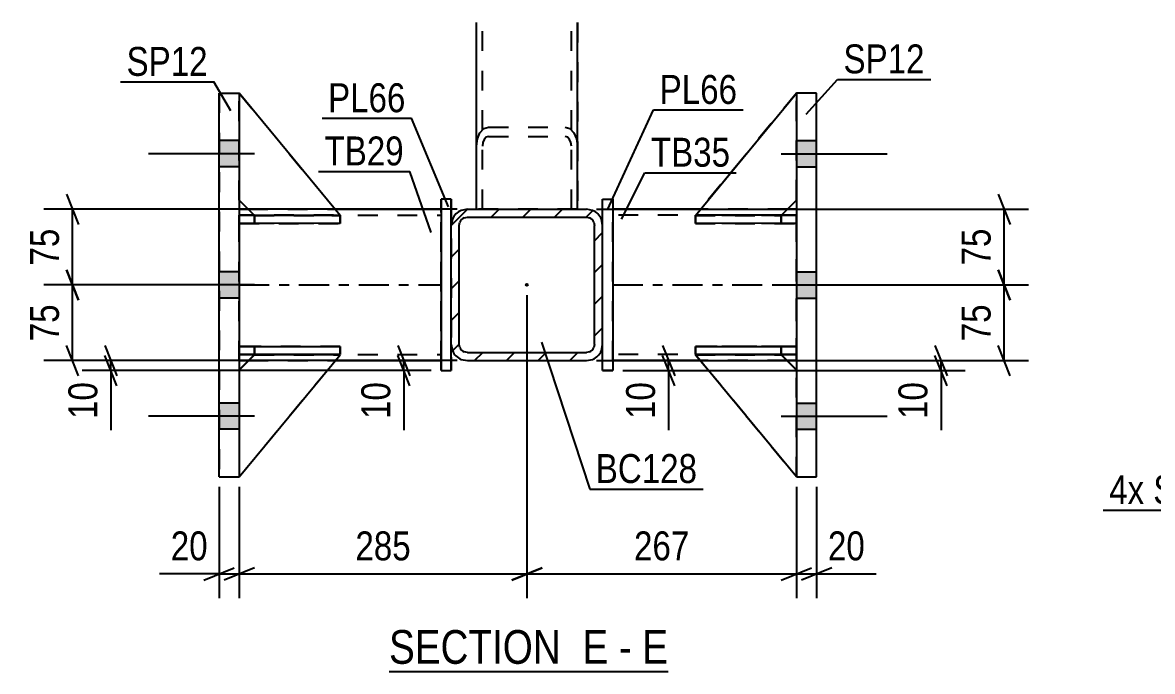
# Model space of a CAD drawing. Header units: millimetres. Extents: x 0 to 841, y 0 to 594.
# Drawn here: x 161.8 to 273.7, y 122.1 to 186.4 of the extents above; entities that cross this region are included whole.
import ezdxf

# ---------------------------------------------------------------- set-up
doc = ezdxf.new("R2010")
doc.units = ezdxf.units.MM
doc.linetypes.add('DXK_LINE_DOT2', pattern=[3.9198, 1.9599, -1.9599])
doc.linetypes.add('DXK_LINE_DOT3', pattern=[5.9187, 2.979, -0.9799, 0.9799, -0.9799])
doc.styles.add('Arial Narrow', font='ARIALN.TTF', dxfattribs={"height": 0.2})

# ---------------------------------------------------------------- blocks, each defined once
blk = doc.blocks.new('Unknown-232924980-16 - 21865')
at = {"color": 6, "linetype": 'Continuous'}
blk.add_line((198.12, 122.09), (225.76, 122.09), dxfattribs=at)
at = {"color": 0, "linetype": 'Continuous'}
for points in [[(216.23, 122.84), (216.23, 126.34), (198.12, 126.34), (198.12, 122.84)], [(219.83, 122.84), (219.83, 126.34), (217.28, 126.34), (217.28, 122.84)], [(222.16, 122.84), (222.16, 126.34), (220.88, 126.34), (220.88, 122.84)], [(225.76, 122.84), (225.76, 126.34), (223.21, 126.34), (223.21, 122.84)]]:
    blk.add_wipeout(points, dxfattribs=at)
at = {"color": 7, "linetype": 'Continuous', "style": 'Arial Narrow'}
for s, p in [('SECTION ', (198.12, 122.84)), ('E', (217.28, 122.84)), ('E', (223.21, 122.84)), ('-', (220.88, 122.84))]:
    blk.add_text(s, height=3.34, dxfattribs=at).set_placement(p)
blk = doc.blocks.new('Part-232924980-21891 - 21865')
at = {"color": 2, "linetype": 'Continuous'}
for p, q in [((228.48, 153.46), (228.48, 153.46)), ((236.98, 153.46), (228.48, 153.46)), ((238.48, 141.37), (228.48, 153.46)), ((236.98, 153.46), (236.98, 153.46)), ((236.98, 153.46), (238.48, 151.96))]:
    blk.add_line(p, q, dxfattribs=at)
at = {"color": 7, "linetype": 'DXK_LINE_DOT2'}
for p, q in [((228.48, 153.46), (236.98, 153.46)), ((238.48, 141.37), (228.48, 153.46)), ((236.98, 153.46), (238.48, 151.96)), ((238.48, 151.96), (238.48, 141.37))]:
    blk.add_line(p, q, dxfattribs=at)
blk = doc.blocks.new('Part-232924980-21892 - 21865')
at = {"color": 7, "linetype": 'DXK_LINE_DOT2'}
for p, q in [((228.48, 153.46), (236.98, 153.46)), ((238.48, 141.37), (228.48, 153.46)), ((228.48, 153.46), (228.48, 153.46)), ((236.98, 153.46), (228.48, 153.46)), ((228.48, 153.46), (238.48, 141.37)), ((236.98, 153.46), (238.48, 151.96)), ((236.98, 153.46), (236.98, 153.46)), ((238.48, 151.96), (236.98, 153.46)), ((238.48, 151.96), (238.48, 141.37))]:
    blk.add_line(p, q, dxfattribs=at)
blk = doc.blocks.new('Part-232924980-21868 - 21865')
at = {"color": 7, "linetype": 'DXK_LINE_DOT2'}
for p, q in [((206.78, 167.87), (206.78, 186.35)), ((207.38, 167.87), (207.38, 186.35)), ((216.18, 167.87), (216.18, 186.35)), ((216.78, 186.35), (216.78, 167.87)), ((216.78, 167.87), (206.78, 167.87))]:
    blk.add_line(p, q, dxfattribs=at)
blk = doc.blocks.new('Part-232924980-21887 - 21865')
at = {"color": 2, "linetype": 'Continuous'}
for p, q in [((228.98, 167.87), (220.28, 167.87)), ((238.48, 167.87), (237.59, 167.87)), ((228.97, 152.87), (220.28, 152.87)), ((238.48, 152.87), (237.57, 152.87))]:
    blk.add_line(p, q, dxfattribs=at)
at = {"color": 7, "linetype": 'DXK_LINE_DOT2'}
for p, q in [((220.28, 152.87), (220.28, 167.87)), ((238.48, 167.27), (220.28, 167.27)), ((237.59, 167.87), (228.98, 167.87)), ((238.48, 167.87), (238.48, 167.87)), ((238.48, 167.87), (238.48, 167.87)), ((238.48, 167.87), (238.48, 152.87)), ((238.48, 152.87), (238.48, 167.87)), ((238.48, 153.47), (220.28, 153.47)), ((237.57, 152.87), (228.97, 152.87)), ((238.48, 152.87), (238.48, 152.87)), ((238.48, 152.87), (238.48, 152.87))]:
    blk.add_line(p, q, dxfattribs=at)
at = {"color": 7, "linetype": 'DXK_LINE_DOT3'}
blk.add_line((220.28, 160.37), (238.48, 160.37), dxfattribs=at)
blk = doc.blocks.new('Part-232924980-21871 - 21865')
at = {"color": 2, "linetype": 'Continuous'}
for p, q in [((206.78, 167.87), (206.78, 186.35)), ((216.78, 167.87), (216.78, 186.35))]:
    blk.add_line(p, q, dxfattribs=at)
at = {"color": 7, "linetype": 'DXK_LINE_DOT2'}
for p, q in [((207.38, 167.87), (207.38, 186.35)), ((216.18, 167.87), (216.18, 186.35)), ((207.13, 175.45), (207.52, 175.85)), ((207.52, 175.85), (207.98, 175.99)), ((207.98, 175.99), (215.58, 175.99)), ((215.58, 175.99), (216.04, 175.85)), ((216.04, 175.85), (216.43, 175.45)), ((206.78, 174.13), (206.87, 174.84)), ((206.87, 174.84), (207.13, 175.45)), ((207.55, 174.79), (207.42, 174.49)), ((207.75, 174.99), (207.55, 174.79)), ((207.98, 175.06), (207.75, 174.99)), ((207.98, 175.06), (215.58, 175.06)), ((215.81, 174.99), (215.58, 175.06)), ((216, 174.79), (215.81, 174.99)), ((216.13, 174.49), (216, 174.79)), ((216.43, 175.45), (216.69, 174.84)), ((216.69, 174.84), (216.78, 174.13)), ((207.42, 174.49), (207.38, 174.13)), ((216.18, 174.13), (216.13, 174.49)), ((206.78, 167.87), (216.78, 167.87))]:
    blk.add_line(p, q, dxfattribs=at)
blk = doc.blocks.new('Part-232924980-21888 - 21865')
at = {"color": 2, "linetype": 'Continuous'}
for p, q in [((183.28, 167.87), (184.17, 167.87)), ((192.77, 167.87), (203.28, 167.87)), ((183.28, 152.87), (184.19, 152.87)), ((192.79, 152.87), (203.28, 152.87))]:
    blk.add_line(p, q, dxfattribs=at)
at = {"color": 7, "linetype": 'DXK_LINE_DOT2'}
for p, q in [((183.28, 167.87), (183.28, 167.87)), ((183.28, 167.87), (183.28, 152.87)), ((183.28, 152.87), (183.28, 167.87)), ((183.28, 167.27), (183.28, 167.27)), ((183.28, 167.27), (203.28, 167.27)), ((184.17, 167.87), (192.77, 167.87)), ((203.28, 167.87), (203.28, 167.87)), ((203.28, 167.87), (203.28, 152.87)), ((203.28, 152.87), (203.28, 167.87)), ((183.28, 153.47), (183.28, 153.47)), ((183.28, 153.47), (203.28, 153.47)), ((183.28, 152.87), (183.28, 152.87)), ((184.19, 152.87), (192.79, 152.87)), ((203.28, 152.87), (203.28, 152.87)), ((203.28, 152.87), (203.28, 152.87))]:
    blk.add_line(p, q, dxfattribs=at)
at = {"color": 7, "linetype": 'DXK_LINE_DOT3'}
blk.add_line((183.28, 160.37), (203.28, 160.37), dxfattribs=at)
blk = doc.blocks.new('Part-232924980-21953 - 21865')
at = {"linetype": 'Continuous'}
h = blk.add_hatch(dxfattribs=at)
h.set_pattern_fill('', scale=0.7, style=0, pattern_type=0)
h.set_pattern_definition([(45, (205.8786, 167.8655), (-1.57154, 1.57154), [])])
h.paths.add_polyline_path([(217.68, 167.87), (205.88, 167.87), (205.27, 167.74), (204.75, 167.4), (204.4, 166.88), (204.28, 166.27), (204.28, 154.47), (204.4, 153.85), (204.75, 153.33), (205.27, 152.99), (205.88, 152.87), (217.68, 152.87), (218.29, 152.99), (218.81, 153.33), (219.16, 153.85), (219.28, 154.47), (219.28, 166.27), (219.16, 166.88), (218.81, 167.4), (218.29, 167.74)])
h.paths.add_polyline_path([(218.42, 166.57), (218.48, 166.27), (218.48, 154.47), (218.42, 154.16), (218.24, 153.9), (217.98, 153.73), (217.68, 153.67), (205.88, 153.67), (205.57, 153.73), (205.31, 153.9), (205.14, 154.16), (205.08, 154.47), (205.08, 166.27), (205.14, 166.57), (205.31, 166.83), (205.57, 167), (205.88, 167.07), (217.68, 167.07), (217.98, 167), (218.24, 166.83)])
blk.add_hatch(color=30, dxfattribs=at).paths.add_polyline_path([(211.78, 160.27, -1), (211.78, 160.47, -1)])
at = {"color": 2, "linetype": 'Continuous'}
for p, q in [((204.4, 166.88), (204.28, 166.27)), ((205.88, 167.87), (205.27, 167.74)), ((205.57, 167), (205.88, 167.07)), ((205.88, 167.87), (205.88, 167.87)), ((205.88, 167.87), (217.68, 167.87)), ((205.88, 167.07), (205.88, 167.07)), ((205.88, 167.07), (217.68, 167.07)), ((217.68, 167.87), (217.68, 167.87)), ((218.29, 167.74), (217.68, 167.87)), ((217.68, 167.07), (217.68, 167.07)), ((217.68, 167.07), (217.98, 167)), ((219.28, 166.27), (219.16, 166.88)), ((204.28, 166.27), (204.28, 166.27)), ((204.28, 154.47), (204.28, 166.27)), ((205.08, 166.27), (205.14, 166.57)), ((205.08, 166.27), (205.08, 166.27)), ((205.08, 154.47), (205.08, 166.27)), ((218.42, 166.57), (218.48, 166.27)), ((218.48, 166.27), (218.48, 166.27)), ((218.48, 154.47), (218.48, 166.27)), ((219.28, 166.27), (219.28, 166.27)), ((219.28, 154.47), (219.28, 166.27)), ((204.28, 154.47), (204.28, 154.47)), ((204.28, 154.47), (204.4, 153.85)), ((205.08, 154.47), (205.08, 154.47)), ((205.14, 154.16), (205.08, 154.47)), ((218.48, 154.47), (218.42, 154.16)), ((218.48, 154.47), (218.48, 154.47)), ((219.16, 153.85), (219.28, 154.47)), ((219.28, 154.47), (219.28, 154.47)), ((205.88, 153.67), (205.57, 153.73)), ((205.88, 153.67), (205.88, 153.67)), ((205.88, 153.67), (217.68, 153.67)), ((217.98, 153.73), (217.68, 153.67)), ((217.68, 153.67), (217.68, 153.67)), ((205.27, 152.99), (205.88, 152.87)), ((205.88, 152.87), (205.88, 152.87)), ((205.88, 152.87), (217.68, 152.87)), ((217.68, 152.87), (218.29, 152.99)), ((217.68, 152.87), (217.68, 152.87))]:
    blk.add_line(p, q, dxfattribs=at)
at = {"color": 7, "linetype": 'DXK_LINE_DOT3'}
blk.add_line((211.78, 160.37), (211.78, 160.37), dxfattribs=at)
at = {"color": 30, "linetype": 'DXK_LINE_DOT3'}
blk.add_line((211.78, 160.37), (211.78, 160.37), dxfattribs=at)
at = {"color": 30, "linetype": 'Continuous'}
blk.add_circle((211.78, 160.37), 0.1, dxfattribs=at)
at = {"color": 2, "linetype": 'Continuous'}
for centre, radius, start, end in [((205.88, 166.27), 1.6, 112.5, 157.5), ((205.88, 166.27), 0.8, 112.5, 157.5), ((217.68, 166.27), 0.8, 22.5, 67.5), ((217.68, 166.27), 1.6, 22.5, 67.5), ((205.88, 154.47), 1.6, 202.5, 247.5), ((205.88, 154.47), 0.8, 202.5, 247.5), ((217.68, 154.47), 0.8, 292.5, 337.5), ((217.68, 154.47), 1.6, 292.5, 337.5)]:
    blk.add_arc(centre, radius, start, end, dxfattribs=at)
blk = doc.blocks.new('Part-232924980-21889 - 21865')
at = {"color": 2, "linetype": 'Continuous'}
for p, q in [((203.28, 168.88), (203.28, 168.88)), ((204.28, 168.88), (203.28, 168.88)), ((203.28, 168.88), (203.28, 151.88)), ((204.28, 168.88), (204.28, 168.88)), ((204.28, 166.26), (204.28, 168.88)), ((204.28, 151.88), (204.28, 154.47)), ((203.28, 151.88), (203.28, 151.88)), ((203.28, 151.88), (204.28, 151.88)), ((204.28, 151.88), (204.28, 151.88))]:
    blk.add_line(p, q, dxfattribs=at)
at = {"color": 7, "linetype": 'DXK_LINE_DOT2'}
for p, q in [((203.28, 151.88), (203.28, 168.88)), ((204.28, 168.88), (204.28, 151.88)), ((204.28, 154.47), (204.28, 166.26))]:
    blk.add_line(p, q, dxfattribs=at)
blk = doc.blocks.new('Part-232924980-21890 - 21865')
at = {"color": 2, "linetype": 'Continuous'}
for p, q in [((219.28, 168.88), (220.28, 168.88)), ((219.28, 166.27), (219.28, 168.88)), ((220.28, 168.88), (220.28, 151.88)), ((219.28, 151.88), (219.28, 154.46)), ((219.28, 151.88), (220.28, 151.88))]:
    blk.add_line(p, q, dxfattribs=at)
at = {"color": 7, "linetype": 'DXK_LINE_DOT2'}
for p, q in [((219.28, 168.88), (220.28, 168.88)), ((219.28, 154.46), (219.28, 166.27)), ((220.28, 151.88), (219.28, 151.88))]:
    blk.add_line(p, q, dxfattribs=at)
blk = doc.blocks.new('Part-232924980-21893 - 21865')
at = {"color": 2, "linetype": 'Continuous'}
for p, q in [((228.48, 167.26), (238.48, 179.37)), ((238.48, 179.37), (238.48, 179.37)), ((236.99, 167.27), (238.48, 168.76)), ((229.3, 167.26), (228.48, 167.26)), ((228.48, 167.26), (228.48, 167.26))]:
    blk.add_line(p, q, dxfattribs=at)
at = {"color": 7, "linetype": 'DXK_LINE_DOT2'}
for p, q in [((228.48, 167.26), (238.48, 179.37)), ((238.48, 179.37), (238.48, 179.37)), ((238.48, 168.76), (238.48, 179.37)), ((236.98, 167.26), (238.48, 168.76)), ((236.98, 167.26), (228.48, 167.26)), ((236.98, 167.26), (229.3, 167.26)), ((236.98, 167.26), (236.99, 167.27)), ((236.98, 167.26), (236.98, 167.26))]:
    blk.add_line(p, q, dxfattribs=at)
blk = doc.blocks.new('Part-232924980-21894 - 21865')
at = {"color": 7, "linetype": 'DXK_LINE_DOT2'}
for p, q in [((238.48, 179.37), (228.48, 167.26)), ((228.48, 167.26), (238.48, 179.37)), ((238.48, 168.76), (238.48, 179.37)), ((236.98, 167.26), (238.48, 168.76)), ((236.98, 167.26), (238.48, 168.76)), ((228.48, 167.26), (236.98, 167.26)), ((228.48, 167.26), (228.48, 167.26)), ((236.98, 167.26), (228.48, 167.26)), ((236.98, 167.26), (236.98, 167.26))]:
    blk.add_line(p, q, dxfattribs=at)
blk = doc.blocks.new('Part-232924980-21895 - 21865')
at = {"color": 2, "linetype": 'Continuous'}
for p, q in [((228.48, 154.28), (238.48, 154.27)), ((228.48, 154.28), (228.48, 153.48)), ((238.48, 153.47), (228.48, 153.48)), ((238.48, 154.27), (238.48, 154.28)), ((238.48, 154.27), (238.48, 153.47)), ((238.48, 153.47), (238.48, 153.48))]:
    blk.add_line(p, q, dxfattribs=at)
at = {"color": 7, "linetype": 'DXK_LINE_DOT2'}
for p, q in [((236.98, 154.28), (228.48, 154.28)), ((228.48, 153.48), (236.98, 153.48)), ((238.48, 154.28), (236.98, 154.28)), ((236.98, 154.28), (236.98, 153.48)), ((236.98, 153.48), (238.48, 153.48)), ((238.48, 154.28), (238.48, 153.48))]:
    blk.add_line(p, q, dxfattribs=at)
blk = doc.blocks.new('Part-232924980-21896 - 21865')
at = {"color": 2, "linetype": 'Continuous'}
for p, q in [((228.49, 167.28), (228.48, 167.28)), ((228.48, 167.28), (228.48, 166.48)), ((238.48, 167.27), (229.3, 167.28)), ((238.48, 167.27), (238.48, 167.28)), ((238.48, 167.27), (238.48, 166.47)), ((238.48, 166.47), (228.48, 166.48)), ((238.48, 166.47), (238.48, 166.48))]:
    blk.add_line(p, q, dxfattribs=at)
at = {"color": 7, "linetype": 'DXK_LINE_DOT2'}
for p, q in [((229.3, 167.28), (228.49, 167.28)), ((236.98, 167.28), (228.49, 167.28)), ((238.48, 167.28), (236.98, 167.28)), ((236.98, 167.28), (236.98, 166.48)), ((238.48, 167.28), (238.48, 166.48)), ((228.48, 166.48), (236.98, 166.48)), ((236.98, 166.48), (238.48, 166.48))]:
    blk.add_line(p, q, dxfattribs=at)
blk = doc.blocks.new('Part-232924980-21897 - 21865')
at = {"color": 7, "linetype": 'DXK_LINE_DOT2'}
for p, q in [((228.48, 153.47), (228.48, 154.27)), ((228.48, 154.27), (236.98, 154.27)), ((238.48, 154.27), (228.48, 154.27)), ((236.98, 153.47), (228.48, 153.47)), ((228.48, 153.47), (238.48, 153.47)), ((236.98, 153.47), (236.98, 154.27)), ((236.98, 154.27), (238.48, 154.27)), ((238.48, 153.47), (236.98, 153.47)), ((238.48, 153.47), (238.48, 154.27)), ((238.48, 153.47), (238.48, 154.27)), ((238.48, 154.27), (238.48, 154.27)), ((238.48, 153.47), (238.48, 153.47))]:
    blk.add_line(p, q, dxfattribs=at)
blk = doc.blocks.new('Part-232924980-21898 - 21865')
at = {"color": 7, "linetype": 'DXK_LINE_DOT2'}
for p, q in [((228.48, 166.47), (228.48, 167.27)), ((228.48, 167.27), (236.98, 167.27)), ((238.48, 167.27), (228.48, 167.27)), ((236.98, 166.47), (236.98, 167.27)), ((236.98, 167.27), (238.48, 167.27)), ((238.48, 166.47), (238.48, 167.27)), ((238.48, 166.47), (238.48, 167.27)), ((238.48, 167.27), (238.48, 167.27)), ((236.98, 166.47), (228.48, 166.47)), ((228.48, 166.47), (238.48, 166.47)), ((238.48, 166.47), (236.98, 166.47)), ((238.48, 166.47), (238.48, 166.47))]:
    blk.add_line(p, q, dxfattribs=at)
blk = doc.blocks.new('Part-232924980-21899 - 21865')
at = {"color": 2, "linetype": 'Continuous'}
for p, q in [((184.78, 153.46), (183.28, 151.96)), ((183.28, 141.37), (193.28, 153.46)), ((193.28, 153.46), (184.78, 153.46)), ((184.78, 153.46), (184.78, 153.46)), ((193.28, 153.46), (193.28, 153.46))]:
    blk.add_line(p, q, dxfattribs=at)
at = {"color": 7, "linetype": 'DXK_LINE_DOT2'}
for p, q in [((183.28, 151.96), (184.78, 153.46)), ((183.28, 141.37), (193.28, 153.46)), ((184.78, 153.46), (193.28, 153.46)), ((183.28, 151.96), (183.28, 141.37))]:
    blk.add_line(p, q, dxfattribs=at)
blk = doc.blocks.new('Part-232924980-21900 - 21865')
at = {"color": 7, "linetype": 'DXK_LINE_DOT2'}
for p, q in [((184.78, 153.46), (183.28, 151.96)), ((183.28, 141.37), (193.28, 153.46)), ((183.28, 151.96), (184.78, 153.46)), ((183.28, 141.37), (193.28, 153.46)), ((193.28, 153.46), (184.78, 153.46)), ((184.78, 153.46), (184.78, 153.46)), ((184.78, 153.46), (193.28, 153.46)), ((193.28, 153.46), (193.28, 153.46)), ((183.28, 151.96), (183.28, 141.37))]:
    blk.add_line(p, q, dxfattribs=at)
blk = doc.blocks.new('Part-232924980-21901 - 21865')
at = {"color": 2, "linetype": 'Continuous'}
for p, q in [((183.28, 179.37), (183.28, 179.37)), ((193.28, 167.26), (183.28, 179.37)), ((184.77, 167.27), (183.28, 168.76)), ((192.45, 167.26), (193.28, 167.26)), ((193.28, 167.26), (193.28, 167.26))]:
    blk.add_line(p, q, dxfattribs=at)
at = {"color": 7, "linetype": 'DXK_LINE_DOT2'}
for p, q in [((183.28, 179.37), (193.28, 167.26)), ((183.28, 168.76), (183.28, 179.37)), ((183.28, 179.37), (183.28, 179.37)), ((184.78, 167.26), (183.28, 168.76)), ((184.78, 167.26), (184.77, 167.27)), ((193.28, 167.26), (184.78, 167.26)), ((184.78, 167.26), (184.78, 167.26)), ((184.78, 167.26), (192.45, 167.26))]:
    blk.add_line(p, q, dxfattribs=at)
blk = doc.blocks.new('Part-232924980-21902 - 21865')
at = {"color": 7, "linetype": 'DXK_LINE_DOT2'}
for p, q in [((183.28, 168.76), (183.28, 179.37)), ((183.28, 179.37), (193.28, 167.26)), ((183.28, 179.37), (193.28, 167.26)), ((184.78, 167.26), (183.28, 168.76)), ((184.78, 167.26), (183.28, 168.76)), ((193.28, 167.26), (184.78, 167.26)), ((184.78, 167.26), (184.78, 167.26)), ((184.78, 167.26), (193.28, 167.26)), ((193.28, 167.26), (193.28, 167.26))]:
    blk.add_line(p, q, dxfattribs=at)
blk = doc.blocks.new('Part-232924980-21903 - 21865')
at = {"color": 2, "linetype": 'Continuous'}
for p, q in [((183.28, 154.27), (193.28, 154.28)), ((183.28, 154.27), (183.28, 154.28)), ((183.28, 153.47), (183.28, 154.27)), ((193.28, 153.48), (183.28, 153.47)), ((183.28, 153.47), (183.28, 153.48)), ((193.28, 153.48), (193.28, 154.28))]:
    blk.add_line(p, q, dxfattribs=at)
at = {"color": 7, "linetype": 'DXK_LINE_DOT2'}
for p, q in [((183.28, 153.48), (183.28, 154.28)), ((184.78, 154.28), (183.28, 154.28)), ((183.28, 153.48), (184.78, 153.48)), ((184.78, 153.48), (184.78, 154.28)), ((193.28, 154.28), (184.78, 154.28)), ((184.78, 153.48), (193.28, 153.48))]:
    blk.add_line(p, q, dxfattribs=at)
blk = doc.blocks.new('Part-232924980-21904 - 21865')
at = {"color": 2, "linetype": 'Continuous'}
for p, q in [((183.28, 167.27), (192.45, 167.28)), ((183.28, 167.27), (183.28, 167.28)), ((183.28, 166.47), (183.28, 167.27)), ((193.28, 167.28), (193.27, 167.28)), ((193.28, 166.48), (193.28, 167.28)), ((193.28, 166.48), (183.28, 166.47)), ((183.28, 166.47), (183.28, 166.48))]:
    blk.add_line(p, q, dxfattribs=at)
at = {"color": 7, "linetype": 'DXK_LINE_DOT2'}
for p, q in [((183.28, 166.48), (183.28, 167.28)), ((184.78, 167.28), (183.28, 167.28)), ((184.78, 166.48), (184.78, 167.28)), ((184.78, 167.28), (193.27, 167.28)), ((192.45, 167.28), (193.27, 167.28)), ((183.28, 166.48), (184.78, 166.48)), ((184.78, 166.48), (193.28, 166.48))]:
    blk.add_line(p, q, dxfattribs=at)
blk = doc.blocks.new('Part-232924980-21905 - 21865')
at = {"color": 7, "linetype": 'DXK_LINE_DOT2'}
for p, q in [((183.28, 154.27), (184.78, 154.27)), ((193.28, 154.27), (183.28, 154.27)), ((183.28, 154.27), (183.28, 154.27)), ((183.28, 154.27), (183.28, 153.47)), ((183.28, 154.27), (183.28, 153.47)), ((184.78, 153.47), (183.28, 153.47)), ((183.28, 153.47), (193.28, 153.47)), ((183.28, 153.47), (183.28, 153.47)), ((184.78, 154.27), (193.28, 154.27)), ((184.78, 154.27), (184.78, 153.47)), ((193.28, 153.47), (184.78, 153.47)), ((193.28, 154.27), (193.28, 153.47))]:
    blk.add_line(p, q, dxfattribs=at)
blk = doc.blocks.new('Part-232924980-21906 - 21865')
at = {"color": 7, "linetype": 'DXK_LINE_DOT2'}
for p, q in [((183.28, 167.27), (184.78, 167.27)), ((192.62, 167.27), (183.28, 167.27)), ((183.28, 167.27), (183.28, 167.27)), ((183.28, 167.27), (183.28, 166.47)), ((183.28, 167.27), (183.28, 166.47)), ((184.78, 167.27), (193.28, 167.27)), ((184.78, 167.27), (184.78, 166.47)), ((193.28, 167.27), (193.28, 166.47)), ((184.78, 166.47), (183.28, 166.47)), ((183.28, 166.47), (193.28, 166.47)), ((183.28, 166.47), (183.28, 166.47)), ((193.28, 166.47), (184.78, 166.47))]:
    blk.add_line(p, q, dxfattribs=at)
blk = doc.blocks.new('Part-232924980-21907 - 21865')
at = {"color": 2, "linetype": 'Continuous'}
for p, q in [((181.28, 179.37), (181.28, 179.37)), ((181.28, 179.37), (183.28, 179.37)), ((181.28, 141.37), (181.28, 179.37)), ((183.28, 179.37), (183.28, 141.37)), ((181.28, 141.37), (181.28, 141.37)), ((181.28, 141.37), (183.28, 141.37))]:
    blk.add_line(p, q, dxfattribs=at)
at = {"color": 7, "linetype": 'DXK_LINE_DOT2'}
for p, q in [((181.28, 179.37), (181.28, 141.37)), ((183.28, 179.37), (183.28, 141.37))]:
    blk.add_line(p, q, dxfattribs=at)
blk = doc.blocks.new('Part-232924980-21908 - 21865')
at = {"color": 2, "linetype": 'Continuous'}
for p, q in [((240.48, 179.37), (238.48, 179.37)), ((238.48, 179.37), (238.48, 141.37)), ((240.48, 141.37), (240.48, 179.37)), ((238.48, 141.37), (240.48, 141.37))]:
    blk.add_line(p, q, dxfattribs=at)
at = {"color": 7, "linetype": 'DXK_LINE_DOT2'}
for p, q in [((238.48, 141.37), (238.48, 179.37)), ((240.48, 141.37), (240.48, 179.37))]:
    blk.add_line(p, q, dxfattribs=at)
blk = doc.blocks.new('Bolt-232924980-21991 - 21865')
at = {"linetype": 'Continuous'}
for points in [[(183.28, 172.07), (183.28, 174.67), (181.28, 174.67), (181.28, 172.07)], [(183.28, 172.07), (183.28, 174.67), (181.28, 174.67), (181.28, 172.07)], [(183.28, 172.07), (183.28, 174.67), (181.28, 174.67), (181.28, 172.07)], [(183.28, 159.07), (183.28, 161.67), (181.28, 161.67), (181.28, 159.07)], [(183.28, 159.07), (183.28, 161.67), (181.28, 161.67), (181.28, 159.07)], [(183.28, 146.07), (183.28, 148.67), (181.28, 148.67), (181.28, 146.07)], [(183.28, 146.07), (183.28, 148.67), (181.28, 148.67), (181.28, 146.07)], [(183.28, 146.07), (183.28, 148.67), (181.28, 148.67), (181.28, 146.07)]]:
    blk.add_hatch(color=1, dxfattribs=at).paths.add_polyline_path(points)
at = {"color": 1, "linetype": 'Continuous'}
for p, q in [((183.28, 174.67), (181.28, 174.67)), ((183.28, 174.67), (181.28, 174.67)), ((183.28, 174.67), (181.28, 174.67)), ((184.78, 173.37), (174.28, 173.37)), ((184.78, 173.37), (174.28, 173.37)), ((184.78, 173.37), (174.28, 173.37)), ((183.28, 172.07), (181.28, 172.07)), ((183.28, 172.07), (181.28, 172.07)), ((183.28, 172.07), (181.28, 172.07)), ((183.28, 161.67), (181.28, 161.67)), ((183.28, 161.67), (181.28, 161.67)), ((184.78, 160.37), (174.28, 160.37)), ((184.78, 160.37), (174.28, 160.37)), ((183.28, 159.07), (181.28, 159.07)), ((183.28, 159.07), (181.28, 159.07)), ((183.28, 148.67), (181.28, 148.67)), ((183.28, 148.67), (181.28, 148.67)), ((183.28, 148.67), (181.28, 148.67)), ((184.78, 147.37), (174.28, 147.37)), ((184.78, 147.37), (174.28, 147.37)), ((184.78, 147.37), (174.28, 147.37)), ((183.28, 146.07), (181.28, 146.07)), ((183.28, 146.07), (181.28, 146.07)), ((183.28, 146.07), (181.28, 146.07))]:
    blk.add_line(p, q, dxfattribs=at)
blk = doc.blocks.new('Bolt-232924980-21992 - 21865')
at = {"linetype": 'Continuous'}
for points in [[(240.48, 172.07), (240.48, 174.67), (238.48, 174.67), (238.48, 172.07)], [(240.48, 172.07), (240.48, 174.67), (238.48, 174.67), (238.48, 172.07)], [(240.48, 172.07), (240.48, 174.67), (238.48, 174.67), (238.48, 172.07)], [(240.48, 159.07), (240.48, 161.67), (238.48, 161.67), (238.48, 159.07)], [(240.48, 159.07), (240.48, 161.67), (238.48, 161.67), (238.48, 159.07)], [(240.48, 146.07), (240.48, 148.67), (238.48, 148.67), (238.48, 146.07)], [(240.48, 146.07), (240.48, 148.67), (238.48, 148.67), (238.48, 146.07)], [(240.48, 146.07), (240.48, 148.67), (238.48, 148.67), (238.48, 146.07)]]:
    blk.add_hatch(color=1, dxfattribs=at).paths.add_polyline_path(points)
at = {"color": 1, "linetype": 'Continuous'}
for p, q in [((238.48, 174.67), (240.48, 174.67)), ((238.48, 174.67), (240.48, 174.67)), ((238.48, 174.67), (240.48, 174.67)), ((236.98, 173.37), (247.48, 173.37)), ((236.98, 173.37), (247.48, 173.37)), ((236.98, 173.37), (247.48, 173.37)), ((238.48, 172.07), (240.48, 172.07)), ((238.48, 172.07), (240.48, 172.07)), ((238.48, 172.07), (240.48, 172.07)), ((238.48, 161.67), (240.48, 161.67)), ((238.48, 161.67), (240.48, 161.67)), ((236.98, 160.37), (247.48, 160.37)), ((236.98, 160.37), (247.48, 160.37)), ((238.48, 159.07), (240.48, 159.07)), ((238.48, 159.07), (240.48, 159.07)), ((238.48, 148.67), (240.48, 148.67)), ((238.48, 148.67), (240.48, 148.67)), ((238.48, 148.67), (240.48, 148.67)), ((236.98, 147.37), (247.48, 147.37)), ((236.98, 147.37), (247.48, 147.37)), ((236.98, 147.37), (247.48, 147.37)), ((238.48, 146.07), (240.48, 146.07)), ((238.48, 146.07), (240.48, 146.07)), ((238.48, 146.07), (240.48, 146.07))]:
    blk.add_line(p, q, dxfattribs=at)
blk = doc.blocks.new('StraightDimension-232924980-38862 - 21865')
at = {"color": 7, "linetype": 'Continuous'}
for p, q in [((166.17, 169.37), (167.37, 166.37)), ((204.88, 167.87), (163.92, 167.87)), ((166.77, 160.37), (166.77, 167.87)), ((167.37, 158.87), (166.17, 161.87)), ((176.11, 160.37), (163.92, 160.37))]:
    blk.add_line(p, q, dxfattribs=at)
at = {"color": 0}
blk.add_wipeout([(166.02, 166.55), (161.82, 166.55), (161.82, 161.69), (166.02, 161.69)], dxfattribs=at)
at = {"color": 3, "style": 'Arial Narrow'}
blk.add_text('75', height=2.863, rotation=90.0002, dxfattribs=at).set_placement((165.42, 162.29))
blk = doc.blocks.new('StraightDimension-232924980-38904 - 21865')
at = {"color": 7, "linetype": 'Continuous'}
for p, q in [((211.78, 159.37), (211.78, 129.34)), ((238.48, 140.37), (238.48, 129.34)), ((213.28, 132.34), (210.28, 131.14)), ((236.98, 131.14), (239.98, 132.34)), ((211.78, 131.74), (238.48, 131.74))]:
    blk.add_line(p, q, dxfattribs=at)
at = {"color": 0}
blk.add_wipeout([(228.47, 132.49), (228.47, 136.69), (221.79, 136.69), (221.79, 132.49)], dxfattribs=at)
at = {"color": 3, "style": 'Arial Narrow'}
blk.add_text('267', height=2.863, dxfattribs=at).set_placement((222.39, 133.09))
blk = doc.blocks.new('StraightDimension-232924980-39000 - 21865')
at = {"color": 7, "linetype": 'Continuous'}
for p, q in [((169.97, 154.37), (171.17, 151.37)), ((171.17, 150.38), (169.97, 153.38)), ((182.28, 152.87), (167.72, 152.87)), ((170.57, 151.88), (170.57, 152.87)), ((202.28, 151.88), (167.72, 151.88)), ((170.57, 151.88), (170.57, 145.97)), ((170.57, 151.88), (170.57, 145.97))]:
    blk.add_line(p, q, dxfattribs=at)
at = {"color": 0}
blk.add_wipeout([(169.82, 151.35), (165.62, 151.35), (165.62, 146.49), (169.82, 146.49)], dxfattribs=at)
at = {"color": 3, "style": 'Arial Narrow'}
blk.add_text('10', height=2.863, rotation=90.0002, dxfattribs=at).set_placement((169.22, 147.09))
blk = doc.blocks.new('StraightDimension-232924980-38863 - 21865')
at = {"color": 7, "linetype": 'Continuous'}
for p, q in [((166.17, 161.87), (167.37, 158.87)), ((176.11, 160.37), (163.92, 160.37)), ((166.77, 152.87), (166.77, 160.37)), ((167.37, 151.37), (166.17, 154.37)), ((204.88, 152.87), (163.92, 152.87))]:
    blk.add_line(p, q, dxfattribs=at)
at = {"color": 0}
blk.add_wipeout([(166.02, 159.04), (161.82, 159.04), (161.82, 154.19), (166.02, 154.19)], dxfattribs=at)
at = {"color": 3, "style": 'Arial Narrow'}
blk.add_text('75', height=2.863, rotation=90.0002, dxfattribs=at).set_placement((165.42, 154.79))
blk = doc.blocks.new('StraightDimension-232924980-38885 - 21865')
at = {"color": 7, "linetype": 'Continuous'}
for p, q in [((258.46, 161.87), (259.66, 158.87)), ((247.16, 160.37), (261.46, 160.37)), ((259.06, 152.87), (259.06, 160.37)), ((259.66, 151.37), (258.46, 154.37)), ((218.68, 152.87), (261.46, 152.87))]:
    blk.add_line(p, q, dxfattribs=at)
at = {"color": 0}
blk.add_wipeout([(258.31, 159.05), (254.11, 159.05), (254.11, 154.19), (258.31, 154.19)], dxfattribs=at)
at = {"color": 3, "style": 'Arial Narrow'}
blk.add_text('75', height=2.863, rotation=90.0002, dxfattribs=at).set_placement((257.71, 154.79))
blk = doc.blocks.new('StraightDimension-232924980-39007 - 21865')
at = {"color": 7, "linetype": 'Continuous'}
for p, q in [((252.2, 154.37), (253.4, 151.37)), ((253.4, 150.38), (252.2, 153.38)), ((239.48, 152.87), (255.2, 152.87)), ((252.8, 151.88), (252.8, 152.87)), ((221.28, 151.88), (255.2, 151.88)), ((252.8, 151.88), (252.8, 145.97)), ((252.8, 151.88), (252.8, 145.97))]:
    blk.add_line(p, q, dxfattribs=at)
at = {"color": 0}
blk.add_wipeout([(252.05, 151.35), (247.85, 151.35), (247.85, 146.49), (252.05, 146.49)], dxfattribs=at)
at = {"color": 3, "style": 'Arial Narrow'}
blk.add_text('10', height=2.863, rotation=90.0002, dxfattribs=at).set_placement((251.45, 147.09))
blk = doc.blocks.new('StraightDimension-232924980-38906 - 21865')
at = {"color": 7, "linetype": 'Continuous'}
for p, q in [((181.28, 140.37), (181.28, 129.34)), ((183.28, 140.37), (183.28, 129.34)), ((179.78, 131.14), (182.78, 132.34)), ((184.78, 132.34), (181.78, 131.14)), ((181.28, 131.74), (175.37, 131.74)), ((181.28, 131.74), (175.37, 131.74)), ((181.28, 131.74), (183.28, 131.74))]:
    blk.add_line(p, q, dxfattribs=at)
at = {"color": 0}
blk.add_wipeout([(180.75, 132.49), (180.75, 136.69), (175.9, 136.69), (175.9, 132.49)], dxfattribs=at)
at = {"color": 3, "style": 'Arial Narrow'}
blk.add_text('20', height=2.863, dxfattribs=at).set_placement((176.5, 133.09))
blk = doc.blocks.new('StraightDimension-232924980-38905 - 21865')
at = {"color": 7, "linetype": 'Continuous'}
for p, q in [((211.78, 159.37), (211.78, 129.34)), ((183.28, 140.37), (183.28, 129.34)), ((184.78, 132.34), (181.78, 131.14)), ((210.28, 131.14), (213.28, 132.34)), ((183.28, 131.74), (211.78, 131.74))]:
    blk.add_line(p, q, dxfattribs=at)
at = {"color": 0}
blk.add_wipeout([(200.87, 132.49), (200.87, 136.69), (194.19, 136.69), (194.19, 132.49)], dxfattribs=at)
at = {"color": 3, "style": 'Arial Narrow'}
blk.add_text('285', height=2.863, dxfattribs=at).set_placement((194.79, 133.09))
blk = doc.blocks.new('StraightDimension-232924980-39014 - 21865')
at = {"color": 7, "linetype": 'Continuous'}
for p, q in [((198.99, 154.37), (200.19, 151.37)), ((200.19, 150.38), (198.99, 153.38)), ((204.88, 152.87), (196.74, 152.87)), ((199.59, 151.88), (199.59, 152.87)), ((202.28, 151.88), (196.74, 151.88)), ((199.59, 151.88), (199.59, 145.97)), ((199.59, 151.88), (199.59, 145.97))]:
    blk.add_line(p, q, dxfattribs=at)
at = {"color": 0}
blk.add_wipeout([(198.84, 151.35), (194.64, 151.35), (194.64, 146.49), (198.84, 146.49)], dxfattribs=at)
at = {"color": 3, "style": 'Arial Narrow'}
blk.add_text('10', height=2.863, rotation=90.0002, dxfattribs=at).set_placement((198.24, 147.09))
blk = doc.blocks.new('StraightDimension-232924980-38903 - 21865')
at = {"color": 7, "linetype": 'Continuous'}
for p, q in [((238.48, 140.37), (238.48, 129.34)), ((240.48, 140.37), (240.48, 129.34)), ((236.98, 131.14), (239.98, 132.34)), ((241.98, 132.34), (238.98, 131.14)), ((238.48, 131.74), (240.48, 131.74)), ((240.48, 131.74), (246.38, 131.74)), ((240.48, 131.74), (246.38, 131.74))]:
    blk.add_line(p, q, dxfattribs=at)
at = {"color": 0}
blk.add_wipeout([(245.86, 132.49), (245.86, 136.69), (241, 136.69), (241, 132.49)], dxfattribs=at)
at = {"color": 3, "style": 'Arial Narrow'}
blk.add_text('20', height=2.863, dxfattribs=at).set_placement((241.6, 133.09))
blk = doc.blocks.new('StraightDimension-232924980-39025 - 21865')
at = {"color": 7, "linetype": 'Continuous'}
for p, q in [((225.22, 154.37), (226.42, 151.37)), ((226.42, 150.38), (225.22, 153.38)), ((218.68, 152.87), (228.22, 152.87)), ((225.82, 151.88), (225.82, 152.87)), ((221.28, 151.88), (228.22, 151.88)), ((225.82, 151.88), (225.82, 145.97)), ((225.82, 151.88), (225.82, 145.97))]:
    blk.add_line(p, q, dxfattribs=at)
at = {"color": 0}
blk.add_wipeout([(225.07, 151.35), (220.87, 151.35), (220.87, 146.49), (225.07, 146.49)], dxfattribs=at)
at = {"color": 3, "style": 'Arial Narrow'}
blk.add_text('10', height=2.863, rotation=90.0002, dxfattribs=at).set_placement((224.47, 147.09))
blk = doc.blocks.new('StraightDimension-232924980-38884 - 21865')
at = {"color": 7, "linetype": 'Continuous'}
for p, q in [((258.46, 169.37), (259.66, 166.37)), ((218.68, 167.87), (261.46, 167.87)), ((259.06, 160.37), (259.06, 167.87)), ((259.66, 158.87), (258.46, 161.87)), ((247.16, 160.37), (261.46, 160.37))]:
    blk.add_line(p, q, dxfattribs=at)
at = {"color": 0}
blk.add_wipeout([(258.31, 166.55), (254.11, 166.55), (254.11, 161.7), (258.31, 161.7)], dxfattribs=at)
at = {"color": 3, "style": 'Arial Narrow'}
blk.add_text('75', height=2.863, rotation=90.0002, dxfattribs=at).set_placement((257.71, 162.3))
blk = doc.blocks.new('Mark-232924980-22617 - 21865')
at = {"color": 30, "linetype": 'Continuous'}
for p in [(171.52, 180.48), (182.45, 177.61)]:
    blk.add_line(p, (180.76, 180.48), dxfattribs=at)
at = {"color": 0}
blk.add_wipeout([(180.16, 181.08), (180.16, 184.08), (172.12, 184.08), (172.12, 181.08)], dxfattribs=at)
blk.add_wipeout([(180.16, 181.08), (180.16, 184.08), (172.12, 184.08), (172.12, 181.08)], dxfattribs=at)
at = {"color": 3, "style": 'Arial Narrow'}
blk.add_text('SP12', height=2.863, dxfattribs=at).set_placement((172.12, 181.08))
blk = doc.blocks.new('Mark-232924980-22636 - 21865')
at = {"color": 30, "linetype": 'Continuous'}
for p in [(191.48, 176.88), (204, 168.09)]:
    blk.add_line(p, (200.36, 176.88), dxfattribs=at)
at = {"color": 0}
blk.add_wipeout([(199.76, 177.48), (199.76, 180.48), (192.08, 180.48), (192.08, 177.48)], dxfattribs=at)
blk.add_wipeout([(199.76, 177.48), (199.76, 180.48), (192.08, 180.48), (192.08, 177.48)], dxfattribs=at)
at = {"color": 3, "style": 'Arial Narrow'}
blk.add_text('PL66', height=2.863, dxfattribs=at).set_placement((192.08, 177.48))
blk = doc.blocks.new('Mark-232924980-22646 - 21865')
at = {"color": 30, "linetype": 'Continuous'}
for p, q in [((213.22, 154.7), (218, 140.15)), ((218, 140.15), (229.25, 140.15))]:
    blk.add_line(p, q, dxfattribs=at)
at = {"color": 0}
blk.add_wipeout([(228.65, 140.75), (228.65, 143.75), (218.6, 143.75), (218.6, 140.75)], dxfattribs=at)
blk.add_wipeout([(228.65, 140.75), (228.65, 143.75), (218.6, 143.75), (218.6, 140.75)], dxfattribs=at)
at = {"color": 3, "style": 'Arial Narrow'}
blk.add_text('BC128', height=2.863, dxfattribs=at).set_placement((218.6, 140.75))
blk = doc.blocks.new('Mark-232924980-22620 - 21865')
at = {"color": 30, "linetype": 'Continuous'}
for p, q in [((239.43, 177.28), (242.54, 180.73)), ((242.54, 180.73), (251.78, 180.73))]:
    blk.add_line(p, q, dxfattribs=at)
at = {"color": 0}
blk.add_wipeout([(251.18, 181.33), (251.18, 184.33), (243.14, 184.33), (243.14, 181.33)], dxfattribs=at)
blk.add_wipeout([(251.18, 181.33), (251.18, 184.33), (243.14, 184.33), (243.14, 181.33)], dxfattribs=at)
at = {"color": 3, "style": 'Arial Narrow'}
blk.add_text('SP12', height=2.863, dxfattribs=at).set_placement((243.14, 181.33))
blk = doc.blocks.new('Mark-232924980-22639 - 21865')
at = {"color": 30, "linetype": 'Continuous'}
for p, q in [((219.77, 167.82), (224.33, 177.7)), ((224.33, 177.7), (233.21, 177.7))]:
    blk.add_line(p, q, dxfattribs=at)
at = {"color": 0}
blk.add_wipeout([(232.61, 178.3), (232.61, 181.3), (224.93, 181.3), (224.93, 178.3)], dxfattribs=at)
blk.add_wipeout([(232.61, 178.3), (232.61, 181.3), (224.93, 181.3), (224.93, 178.3)], dxfattribs=at)
at = {"color": 3, "style": 'Arial Narrow'}
blk.add_text('PL66', height=2.863, dxfattribs=at).set_placement((224.93, 178.3))
blk = doc.blocks.new('Mark-232924980-22652 - 21865')
at = {"color": 30, "linetype": 'Continuous'}
for p, q in [((221.14, 166.89), (223.46, 171.48)), ((223.46, 171.48), (232.52, 171.48))]:
    blk.add_line(p, q, dxfattribs=at)
at = {"color": 0}
blk.add_wipeout([(231.92, 172.08), (231.92, 175.08), (224.06, 175.08), (224.06, 172.08)], dxfattribs=at)
blk.add_wipeout([(231.92, 172.08), (231.92, 175.08), (224.06, 175.08), (224.06, 172.08)], dxfattribs=at)
at = {"color": 3, "style": 'Arial Narrow'}
blk.add_text('TB35', height=2.863, dxfattribs=at).set_placement((224.06, 172.08))
blk = doc.blocks.new('Mark-232924980-22655 - 21865')
at = {"color": 30, "linetype": 'Continuous'}
for p in [(191.13, 171.61), (202.3, 165.56)]:
    blk.add_line(p, (200.18, 171.61), dxfattribs=at)
at = {"color": 0}
blk.add_wipeout([(199.58, 172.21), (199.58, 175.21), (191.73, 175.21), (191.73, 172.21)], dxfattribs=at)
blk.add_wipeout([(199.58, 172.21), (199.58, 175.21), (191.73, 175.21), (191.73, 172.21)], dxfattribs=at)
at = {"color": 3, "style": 'Arial Narrow'}
blk.add_text('TB29', height=2.863, dxfattribs=at).set_placement((191.73, 172.21))
blk = doc.blocks.new('MarkSet-232924980-19360 - 17843')
at = {"color": 30, "linetype": 'Continuous'}
for p in [(295.67, 154.54), (268.86, 138.06)]:
    blk.add_line(p, (287.75, 138.06), dxfattribs=at)
at = {"color": 0}
for points in [[(272.93, 138.66), (272.93, 141.66), (269.46, 141.66), (269.46, 138.66)], [(281.69, 138.66), (281.69, 141.66), (273.83, 141.66), (273.83, 138.66)], [(287.15, 138.66), (287.15, 141.66), (282.59, 141.66), (282.59, 138.66)]]:
    blk.add_wipeout(points, dxfattribs=at)
for points in [[(272.93, 138.66), (272.93, 141.66), (269.46, 141.66), (269.46, 138.66)], [(281.69, 138.66), (281.69, 141.66), (273.83, 141.66), (273.83, 138.66)], [(287.15, 138.66), (287.15, 141.66), (282.59, 141.66), (282.59, 138.66)]]:
    blk.add_wipeout(points, dxfattribs=at)
at = {"color": 3, "style": 'Arial Narrow'}
for s, p in [('4x', (269.46, 138.66)), ('ST16', (273.83, 138.66)), ('NS', (282.59, 138.66))]:
    blk.add_text(s, height=2.863, dxfattribs=at).set_placement(p)

msp = doc.modelspace()

# ---------------------------------------------------------------- block references
for name in ['Part-232924980-21868 - 21865', 'Part-232924980-21871 - 21865', 'Part-232924980-21907 - 21865', 'Part-232924980-21901 - 21865', 'Part-232924980-21902 - 21865', 'Part-232924980-21893 - 21865', 'Part-232924980-21894 - 21865', 'Part-232924980-21908 - 21865', 'Bolt-232924980-21991 - 21865', 'Bolt-232924980-21992 - 21865', 'Part-232924980-21889 - 21865', 'Part-232924980-21890 - 21865', 'Part-232924980-21888 - 21865', 'Part-232924980-21904 - 21865', 'Part-232924980-21906 - 21865', 'Part-232924980-21953 - 21865', 'Part-232924980-21887 - 21865', 'Part-232924980-21896 - 21865', 'Part-232924980-21898 - 21865', 'MarkSet-232924980-19360 - 17843', 'Part-232924980-21903 - 21865', 'Part-232924980-21905 - 21865', 'Part-232924980-21899 - 21865', 'Part-232924980-21900 - 21865', 'Part-232924980-21895 - 21865', 'Part-232924980-21897 - 21865', 'Part-232924980-21891 - 21865', 'Part-232924980-21892 - 21865', 'StraightDimension-232924980-38906 - 21865', 'Unknown-232924980-16 - 21865']:
    msp.add_blockref(name, (0, 0))

# ---------------------------------------------------------------- next in the draw order: block references
for name in ['Mark-232924980-22617 - 21865', 'Mark-232924980-22620 - 21865', 'StraightDimension-232924980-38862 - 21865', 'StraightDimension-232924980-38904 - 21865', 'StraightDimension-232924980-39000 - 21865']:
    msp.add_blockref(name, (0, 0))

# ---------------------------------------------------------------- next in the draw order: block references
for name in ['Mark-232924980-22636 - 21865', 'StraightDimension-232924980-38863 - 21865', 'StraightDimension-232924980-38885 - 21865', 'StraightDimension-232924980-38903 - 21865']:
    msp.add_blockref(name, (0, 0))

# ---------------------------------------------------------------- next in the draw order: block references
for name in ['Mark-232924980-22655 - 21865', 'StraightDimension-232924980-38884 - 21865', 'StraightDimension-232924980-38905 - 21865', 'StraightDimension-232924980-39007 - 21865']:
    msp.add_blockref(name, (0, 0))

# ---------------------------------------------------------------- next in the draw order: block references
for name in ['Mark-232924980-22639 - 21865', 'StraightDimension-232924980-39014 - 21865', 'StraightDimension-232924980-39025 - 21865']:
    msp.add_blockref(name, (0, 0))

# ---------------------------------------------------------------- next in the draw order: block references
for name in ['Mark-232924980-22652 - 21865', 'Mark-232924980-22646 - 21865']:
    msp.add_blockref(name, (0, 0))

doc.saveas('drawing.dxf')
